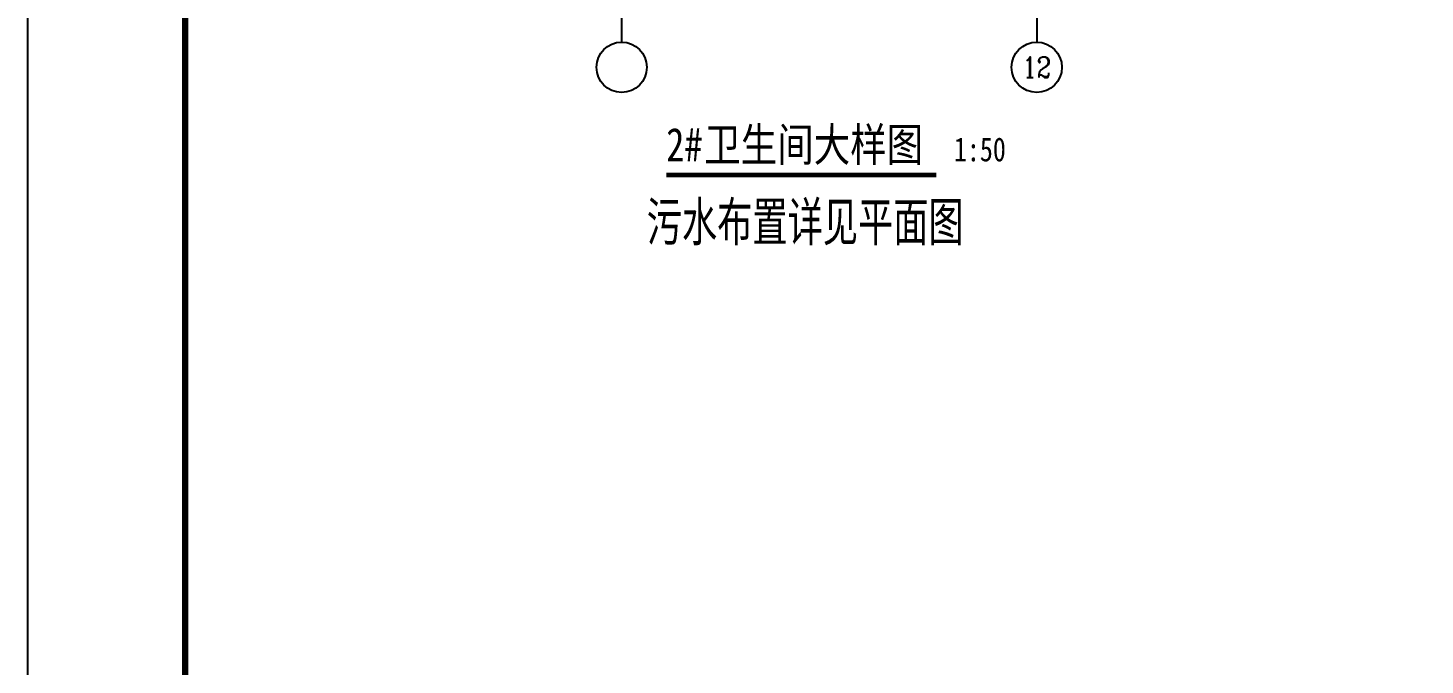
# Model space of a CAD drawing. Extents: x -216126 to 1846968, y -229642 to 543368.
# Drawn here: x 373449 to 384557, y 219677 to 224737 of the extents above; entities that cross this region are included whole.
import ezdxf
from ezdxf.enums import TextEntityAlignment as Align

# ---------------------------------------------------------------- set-up
doc = ezdxf.new("R2010")
doc.units = 0
doc.header["$LTSCALE"] = 1000
doc.header["$MEASUREMENT"] = 0
for name, color, linetype in [('AXIS', 171, 'Continuous'), ('AXIS_TEXT', 7, 'Continuous'), ('DIM_SYMB', 171, 'Continuous'), ('PUB_TEXT', 7, 'Continuous'), ('S_WALL', 9, 'Continuous'), ('TK', 4, 'Continuous'), ('TWT_TEXT', 7, 'Continuous')]:
    doc.layers.add(name, color=color, linetype=linetype)
doc.styles.add('_TCH_AXIS', font='COMPLEX', dxfattribs={"bigfont": 'GBCBIG'})
doc.styles.add('_TWT_PIPEDN', font='SIMPLEX', dxfattribs={"width": 0.8, "height": 3, "bigfont": 'HZTXT'})
doc.styles.add('COMPLEX', font='COMPLEX')
doc.styles.add('宋体', font='', dxfattribs={"width": 0.8})
doc.styles.get('宋体').set_extended_font_data('SimSun')

# ---------------------------------------------------------------- blocks, each defined once
blk = doc.blocks.new('_AXISO')
blk.add_circle((0, 0), 0.5)
at = {"layer": 'AXIS_TEXT', "style": 'COMPLEX', "width": 1.041667}
blk.add_attdef('A', text='', height=0.56, dxfattribs=at).set_placement((-0.25, -0.28), (0.25, -0.28), align=Align.FIT)
blk = doc.blocks.new('GeYuanFrame_85425800', base_point=(20.09, 4.53))
at = {"layer": 'TK'}
blk.add_lwpolyline([(20.09, 4.53), (20.09, 598.53), (861.09, 598.53), (861.09, 4.53)], close=True, dxfattribs=at)
at = {"layer": 'TK', "const_width": 1}
blk.add_lwpolyline([(45.09, 588.53), (851.09, 588.53), (851.09, 14.53), (45.09, 14.53)], close=True, dxfattribs=at)

msp = doc.modelspace()

# ---------------------------------------------------------------- linework, layer by layer
at = {"layer": 'AXIS'}
for p, q in [((378169.5, 226624.3), (378169.5, 224624.3)), ((381469.5, 226624.3), (381469.5, 224624.3))]:
    msp.add_line(p, q, dxfattribs=at)
at = {"layer": 'DIM_SYMB', "const_width": 35}
msp.add_lwpolyline([(378523.7, 223568.9), (380670.7, 223568.9)], dxfattribs=at)

# ---------------------------------------------------------------- block references
at = {"layer": 'AXIS', "xscale": 400, "yscale": 400, "zscale": 400}
msp.add_blockref('_AXISO', (378169.5, 224424.3), dxfattribs=at)
at = {"layer": 'AXIS'}
ref = msp.add_blockref('_AXISO', (381469.5, 224424.3), dxfattribs=dict(at, xscale=400, yscale=400, zscale=400))
ref.add_attrib('A', '12', dxfattribs={"layer": 'AXIS_TEXT', "height": 164.22, "style": '_TCH_AXIS'}).set_placement((381356.1, 224342.2), (381582.9, 224342.2), align=Align.FIT)
at = {"layer": 'S_WALL', "xscale": 50, "yscale": 50, "zscale": 50}
msp.add_blockref('GeYuanFrame_85425800', (373449.5, 204809.5), dxfattribs=at)

# ---------------------------------------------------------------- texts
at = {"layer": 'PUB_TEXT', "style": '宋体', "width": 0.8}
for s, height, p in [('2#', 265.82, (378523.7, 223677.3)), ('卫生间大样图', 265.82, (378826.2, 223677.3)), ('1:50', 189.87, (380810.7, 223677.3))]:
    msp.add_text(s, height=height, dxfattribs=at).set_placement(p)
at = {"layer": 'TWT_TEXT', "style": '_TWT_PIPEDN', "width": 0.8}
msp.add_text('污水布置详见平面图', height=350, dxfattribs=at).set_placement((378368.8, 223010.2))

doc.saveas('drawing.dxf')
